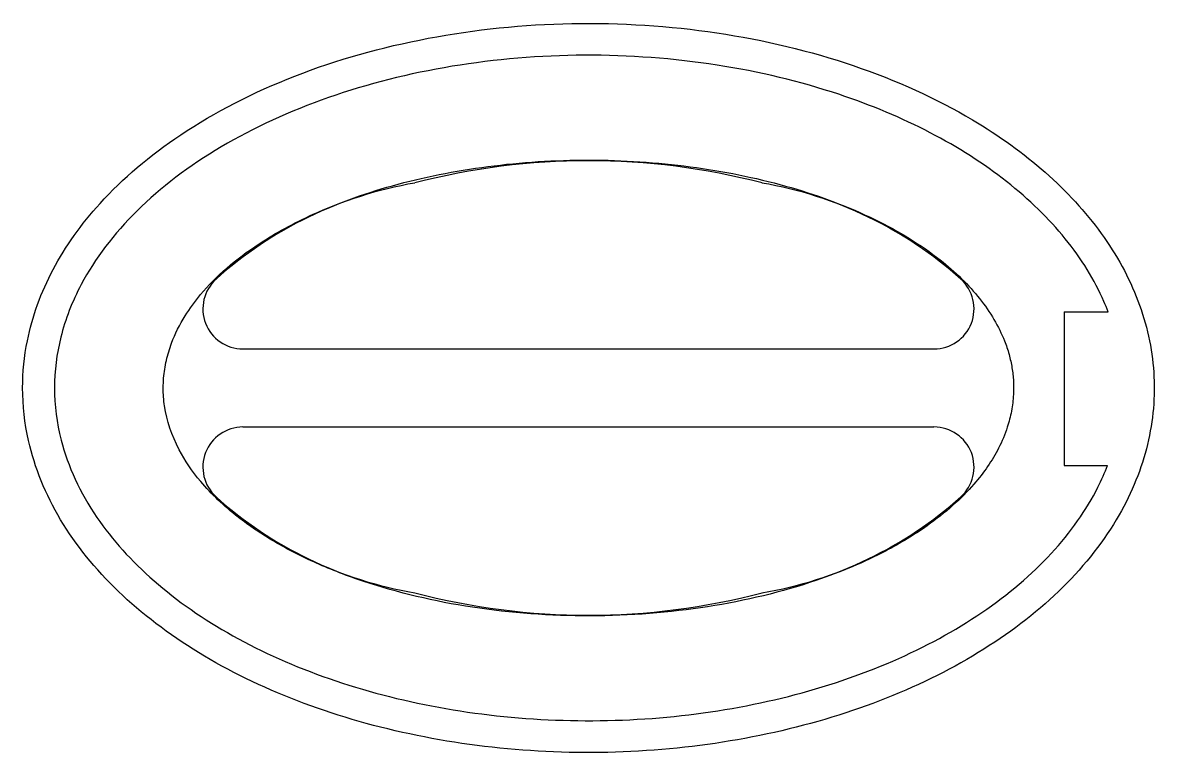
# Model space of a CAD drawing. Extents: x 30 to 179, y 10 to 106.
import ezdxf

# ---------------------------------------------------------------- set-up
doc = ezdxf.new("R2010")
doc.units = 0
doc.layers.get('0').update_dxf_attribs({"linetype": 'CONTINUOUS'})

msp = doc.modelspace()

# ---------------------------------------------------------------- linework, layer by layer
for p, q in [((167.41, 68.31), (173.2, 68.31)), ((167.41, 68.31), (167.41, 48.09)), ((59.29, 63.41), (150.27, 63.41)), ((59.29, 53.14), (150.27, 53.14)), ((167.41, 48.09), (173.14, 48.09))]:
    msp.add_line(p, q)
for centre, radius, start, end in [((104.78, -2.33), 90.53, 75.3768, 104.6232), ((90.73, 33.6), 52.4, 99.6783, 131.8966), ((118.82, 33.6), 52.4, 48.1034, 80.3217), ((59.29, 68.69), 5.28, 132.1843, 270), ((150.27, 68.69), 5.28, 270, 47.8157), ((59.29, 47.86), 5.28, 90, 227.8157), ((150.27, 47.86), 5.28, 312.1843, 90), ((90.73, 82.95), 52.4, 228.1034, 260.3217), ((118.82, 82.95), 52.4, 279.6783, 311.8966), ((104.78, 118.89), 90.53, 255.3768, 284.6232)]:
    msp.add_arc(centre, radius, start, end)
at = {"extrusion": (0, 0, -1)}
for points, knots in [([(30.28, 58.28), (30.28, 55.95), (30.54, 53.63), (31.86, 47.77), (33.28, 44.27), (37.27, 37.6), (39.83, 34.43), (45.95, 28.55), (49.5, 25.85), (57.41, 21.01), (61.78, 18.88), (71.12, 15.29), (76.09, 13.82), (86.4, 11.62), (91.75, 10.88), (102.55, 10.17), (108.02, 10.19), (118.81, 11), (124.14, 11.79), (134.41, 14.08), (139.35, 15.59), (148.61, 19.26), (152.93, 21.43), (160.74, 26.34), (164.24, 29.07), (170.23, 35.01), (172.72, 38.2), (176.36, 44.55), (177.62, 47.66), (179.14, 53.98), (179.42, 57.17), (179, 63.52), (178.3, 66.68), (175.97, 72.82), (174.34, 75.8), (170.24, 81.47), (167.76, 84.17), (162.08, 89.17), (158.86, 91.49), (150.61, 96.39), (145.32, 98.79), (133.98, 102.65), (127.92, 104.1), (115.44, 105.96), (109.01, 106.37), (96.2, 106.14), (89.82, 105.48), (77.52, 103.15), (71.61, 101.48), (60.63, 97.2), (55.56, 94.6), (47.03, 88.89), (43.45, 85.86), (37.98, 79.83), (35.91, 76.92), (32.69, 70.86), (31.55, 67.7), (30.49, 62.44), (30.28, 60.36), (30.28, 58.28)], [0, 0, 0, 0, 0.141652, 0.141652, 0.362574, 0.362574, 0.583497, 0.583497, 0.804419, 0.804419, 1.025341, 1.025341, 1.246264, 1.246264, 1.467186, 1.467186, 1.688108, 1.688108, 1.90903, 1.90903, 2.129953, 2.129953, 2.350875, 2.350875, 2.571797, 2.571797, 2.79272, 2.79272, 2.989672, 2.989672, 3.183764, 3.183764, 3.377857, 3.377857, 3.571949, 3.571949, 3.766042, 3.766042, 3.960134, 3.960134, 4.22072, 4.22072, 4.481305, 4.481305, 4.741891, 4.741891, 5.002476, 5.002476, 5.263062, 5.263062, 5.523648, 5.523648, 5.760844, 5.760844, 5.958504, 5.958504, 6.156163, 6.156163, 6.283185, 6.283185, 6.283185, 6.283185]), ([(48.79, 58.28), (48.79, 57.49), (48.85, 56.7), (49.25, 53.96), (49.9, 52.03), (51.64, 48.71), (52.59, 47.3), (54.43, 45.13), (55.18, 44.33), (56.82, 42.77), (57.7, 42.01), (60.1, 40.14), (61.7, 39.06), (65.15, 37.03), (67.01, 36.08), (70.95, 34.33), (73.04, 33.52), (79.65, 31.32), (84.48, 30.17), (94.54, 28.64), (99.77, 28.26), (110.22, 28.28), (115.45, 28.69), (125.48, 30.26), (130.29, 31.42), (138.01, 34.04), (141.09, 35.34), (145.87, 37.84), (147.71, 38.96), (151.79, 41.84), (153.86, 43.68), (156.86, 47.14), (157.95, 48.72), (159.24, 51.25), (159.62, 52.17), (160.16, 53.81), (160.34, 54.52), (160.62, 55.96), (160.7, 56.69), (160.77, 57.99), (160.77, 58.57), (160.71, 59.75), (160.64, 60.34), (160.45, 61.52), (160.32, 62.11), (159.99, 63.3), (159.79, 63.9), (159.18, 65.44), (158.72, 66.38), (157.62, 68.24), (156.99, 69.15), (154.86, 71.83), (153.12, 73.54), (149.84, 76.12), (148.49, 77.06), (145.59, 78.85), (144.04, 79.7), (139.08, 82.11), (135.4, 83.51), (127.52, 85.8), (123.32, 86.69), (114.65, 87.91), (110.18, 88.24), (101.21, 88.32), (96.73, 88.07), (87.98, 87), (83.73, 86.19), (75.72, 84.04), (71.95, 82.7), (65.95, 79.97), (63.57, 78.67), (59.87, 76.24), (58.44, 75.17), (55.87, 72.94), (54.71, 71.77), (52.95, 69.66), (52.27, 68.73), (50.95, 66.61), (50.35, 65.41), (49.61, 63.43), (49.38, 62.67), (49.03, 61.13), (48.91, 60.36), (48.81, 59.15), (48.79, 58.71), (48.79, 58.28)], [0, 0, 0, 0, 0.078943, 0.078943, 0.274298, 0.274298, 0.423536, 0.423536, 0.513004, 0.513004, 0.602473, 0.602473, 0.739786, 0.739786, 0.877099, 0.877099, 1.014412, 1.014412, 1.294525, 1.294525, 1.574637, 1.574637, 1.85475, 1.85475, 2.134862, 2.134862, 2.343931, 2.343931, 2.492839, 2.492839, 2.705881, 2.705881, 2.87412, 2.87412, 2.968225, 2.968225, 3.040405, 3.040405, 3.112586, 3.112586, 3.171136, 3.171136, 3.229686, 3.229686, 3.289883, 3.289883, 3.35008, 3.35008, 3.447315, 3.447315, 3.544549, 3.544549, 3.73844, 3.73844, 3.856959, 3.856959, 3.975478, 3.975478, 4.215654, 4.215654, 4.45583, 4.45583, 4.696006, 4.696006, 4.936183, 4.936183, 5.176359, 5.176359, 5.416535, 5.416535, 5.598118, 5.598118, 5.729559, 5.729559, 5.861001, 5.861001, 5.960633, 5.960633, 6.084797, 6.084797, 6.162096, 6.162096, 6.239394, 6.239394, 6.283185, 6.283185, 6.283185, 6.283185])]:
    msp.add_open_spline(points, degree=3, knots=knots, dxfattribs=at)
msp.add_open_spline([(173.2, 68.31), (173.03, 68.77), (172.84, 69.22), (171.41, 72.51), (169.7, 75.28), (165.41, 80.57), (162.82, 83.1), (156.85, 87.8), (153.47, 89.96), (146.05, 93.82), (142.01, 95.52), (132.68, 98.62), (127.28, 99.92), (116.01, 101.67), (110.13, 102.11), (98.38, 102.06), (92.52, 101.56), (81.16, 99.69), (75.68, 98.3), (65.43, 94.72), (60.67, 92.53), (52.19, 87.51), (48.46, 84.67), (42.26, 78.56), (39.79, 75.29), (36.79, 69.64), (35.89, 67.32), (34.75, 62.76), (34.47, 60.52), (34.47, 58.28), (34.47, 55.99), (34.76, 53.69), (36.24, 47.95), (37.82, 44.52), (42.06, 38.3), (44.59, 35.49), (50.6, 30.25), (54.08, 27.82), (61.83, 23.49), (66.1, 21.59), (75.21, 18.42), (80.05, 17.15), (90.07, 15.32), (95.24, 14.75), (105.66, 14.35), (110.91, 14.51), (121.21, 15.56), (126.27, 16.45), (135.94, 18.9), (140.56, 20.46), (149.11, 24.17), (153.05, 26.32), (160.07, 31.09), (163.14, 33.71), (168.28, 39.27), (170.34, 42.21), (172.34, 46.17), (172.77, 47.13), (173.14, 48.09)], degree=3, knots=[3.378877, 3.378877, 3.378877, 3.378877, 3.411883, 3.411883, 3.61633, 3.61633, 3.820777, 3.820777, 4.025224, 4.025224, 4.229671, 4.229671, 4.47185, 4.47185, 4.719696, 4.719696, 4.967542, 4.967542, 5.215389, 5.215389, 5.463235, 5.463235, 5.711081, 5.711081, 5.958927, 5.958927, 6.125186, 6.125186, 6.283185, 6.283185, 6.283185, 6.444756, 6.444756, 6.691849, 6.691849, 6.9121, 6.9121, 7.132351, 7.132351, 7.352602, 7.352602, 7.572854, 7.572854, 7.793105, 7.793105, 8.013356, 8.013356, 8.233608, 8.233608, 8.453859, 8.453859, 8.67411, 8.67411, 8.894362, 8.894362, 9.114613, 9.114613, 9.183828, 9.183828, 9.183828, 9.183828])

doc.saveas('drawing.dxf')
